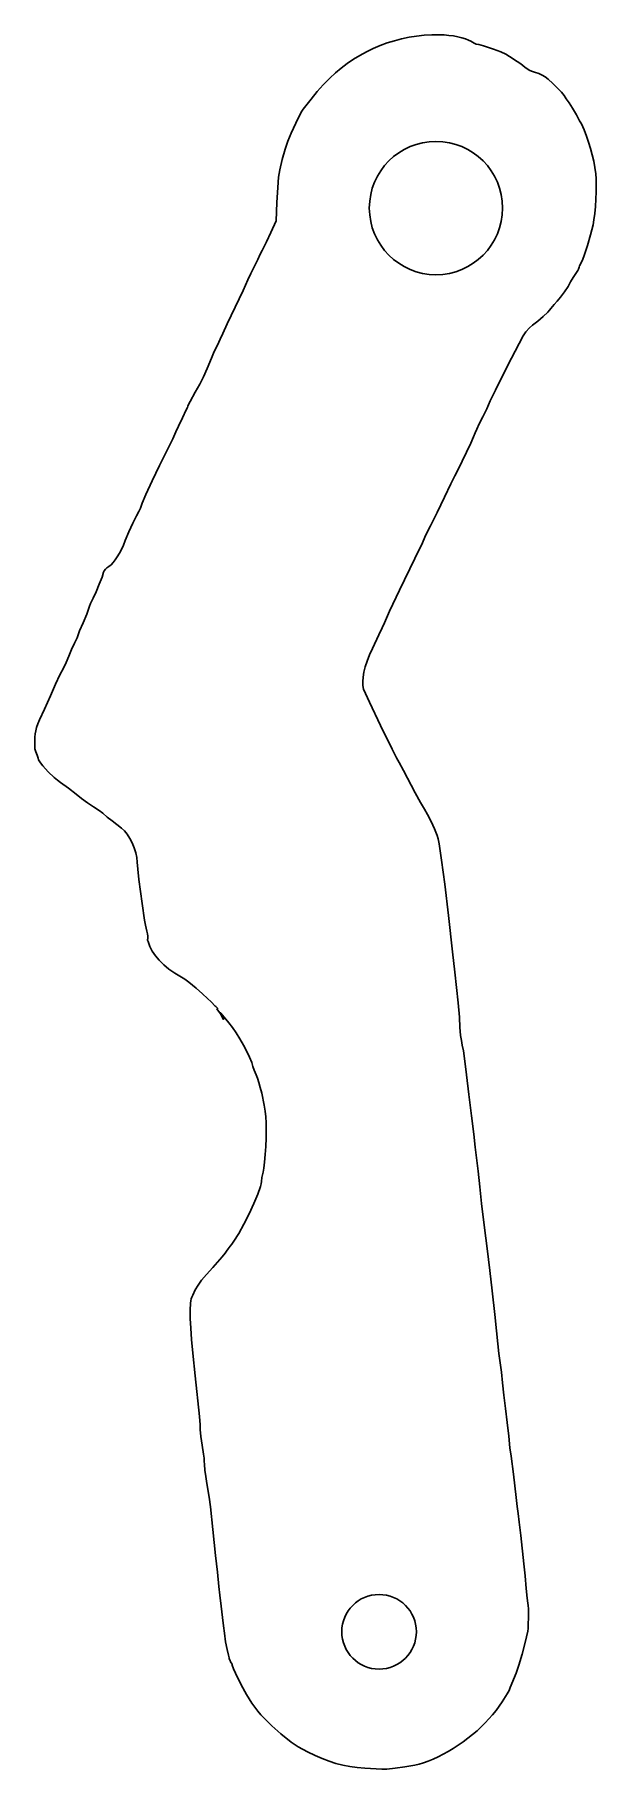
# Model space of a CAD drawing. Extents: x 18 to 30.8, y 5.5 to 45.
import ezdxf

# ---------------------------------------------------------------- set-up
doc = ezdxf.new("R2010")
doc.units = 0
doc.layers.add('Layer_1', color=7, linetype='CONTINUOUS')

msp = doc.modelspace()

# ---------------------------------------------------------------- linework, layer by layer
at = {"layer": 'Layer_1', "color": 1}
for points in [[(27.201552, 45.025217), (27.025998, 45.022395), (26.851715, 45.012235), (26.678983, 44.993608), (26.508095, 44.966797), (26.339335, 44.93166), (26.17299, 44.888452), (26.009352, 44.837229), (25.848702, 44.77816), (25.69133, 44.711329), (25.537524, 44.636879), (25.387571, 44.554894), (25.241755, 44.465486), (25.100367, 44.368824), (24.963693, 44.264967), (24.832019, 44.154053), (24.705635, 44.036197), (24.552865, 43.882358), (24.417632, 43.733994), (24.274264, 43.560342), (24.097079, 43.330642), (24.068439, 43.285345), (24.02825, 43.211798), (23.927489, 43.010094), (23.823335, 42.785671), (23.744329, 42.598642), (23.684586, 42.416157), (23.619697, 42.179937), (23.564201, 41.948007), (23.532634, 41.77842), (23.514262, 41.548239), (23.497385, 41.20517), (23.479887, 40.781865), (23.356387, 40.517225), (23.259243, 40.30649), (23.197637, 40.182114), (23.159065, 40.110373), (23.118247, 40.023336), (23.062638, 39.901811), (22.98597, 39.749976), (22.902934, 39.588488), (22.836025, 39.441309), (22.728092, 39.20094), (22.544998, 38.815086), (22.364686, 38.437021), (22.262775, 38.215364), (22.207279, 38.09065), (22.139275, 37.950781), (22.069727, 37.805323), (22.006997, 37.659725), (21.907511, 37.419469), (21.823863, 37.233174), (21.739177, 37.066155), (21.636581, 36.883614), (21.518397, 36.671383), (21.482383, 36.600122), (21.469034, 36.566114), (21.45893, 36.536622), (21.431809, 36.477242), (21.345579, 36.301559), (21.252801, 36.106854), (21.195625, 35.975253), (21.122383, 35.81862), (20.992795, 35.560754), (20.821565, 35.21568), (20.652382, 34.860617), (20.512292, 34.553531), (20.428356, 34.352476), (20.385656, 34.24255), (20.348967, 34.167225), (20.293401, 34.067092), (20.210992, 33.898013), (20.120404, 33.6982), (20.040301, 33.505781), (19.996751, 33.399834), (19.951771, 33.301508), (19.905681, 33.211592), (19.858807, 33.130848), (19.811467, 33.060039), (19.763986, 32.999954), (19.716682, 32.951299), (19.669884, 32.91492), (19.624269, 32.882154), (19.587168, 32.848316), (19.560554, 32.814731), (19.546415, 32.782614), (19.511134, 32.671588), (19.449418, 32.509706), (19.376664, 32.336562), (19.308264, 32.191669), (19.249365, 32.066984), (19.225573, 32.00783), (19.211265, 31.962392), (19.164246, 31.828449), (19.078959, 31.627225), (18.998396, 31.444655), (18.964326, 31.353836), (18.940901, 31.287401), (18.884942, 31.168614), (18.81481, 31.017427), (18.752662, 30.868809), (18.692216, 30.726851), (18.629193, 30.595364), (18.549713, 30.440057), (18.452795, 30.233781), (18.333537, 29.962368), (18.197023, 29.660531), (18.086894, 29.418046), (18.049161, 29.325054), (18.02108, 29.244056), (18.001211, 29.169888), (17.988116, 29.09747), (17.980383, 29.021665), (17.976545, 28.937308), (17.975981, 28.839095), (17.982613, 28.761145), (17.999377, 28.689715), (18.029335, 28.611003), (18.053521, 28.546261), (18.064613, 28.50517), (18.110494, 28.438311), (18.162925, 28.370409), (18.284029, 28.235224), (18.421096, 28.107124), (18.493486, 28.048083), (18.56731, 27.993614), (18.745443, 27.864441), (18.920082, 27.729087), (19.046678, 27.628644), (19.178284, 27.531052), (19.313082, 27.437636), (19.449251, 27.349808), (19.528917, 27.289695), (19.625637, 27.19992), (19.740307, 27.120531), (19.951974, 26.952948), (20.019563, 26.891959), (20.084528, 26.812683), (20.144983, 26.719155), (20.19904, 26.615325), (20.244813, 26.505174), (20.280413, 26.392736), (20.30395, 26.281964), (20.313546, 26.176865), (20.325004, 26.017889), (20.351561, 25.781415), (20.38777, 25.506728), (20.428212, 25.23317), (20.481129, 24.853892), (20.502437, 24.744051), (20.534049, 24.606947), (20.546241, 24.545112), (20.553183, 24.489712), (20.554877, 24.446617), (20.55149, 24.421781), (20.546297, 24.412468), (20.542798, 24.412468), (20.560295, 24.368356), (20.600385, 24.258628), (20.656499, 24.150566), (20.728443, 24.044591), (20.81602, 23.940959), (20.919036, 23.840036), (21.037296, 23.74219), (21.170604, 23.647702), (21.318768, 23.556968), (21.397242, 23.508228), (21.487045, 23.445772), (21.576493, 23.377164), (21.653904, 23.310023), (21.798748, 23.176278), (21.918487, 23.071912), (22.001045, 22.99416), (22.086042, 22.895523), (22.10354, 22.886774), (22.127755, 22.864479), (22.139777, 22.847828), (22.140342, 22.837386), (22.130323, 22.833999), (22.207838, 22.718203), (22.280268, 22.59586), (22.26277, 22.639971), (22.211171, 22.735052), (22.206599, 22.749163), (22.218622, 22.737027), (22.403872, 22.516555), (22.483233, 22.414193), (22.567725, 22.290213), (22.653207, 22.152263), (22.735546, 22.007991), (22.8106, 21.864989), (22.874232, 21.730905), (22.922303, 21.61336), (22.950678, 21.519972), (22.9778, 21.43539), (23.021236, 21.33475), (23.053164, 21.259001), (23.08595, 21.16124), (23.118544, 21.046149), (23.149887, 20.918359), (23.204616, 20.643334), (23.225895, 20.505412), (23.2417, 20.373416), (23.2498, 20.241308), (23.252057, 20.076942), (23.249235, 19.89282), (23.241954, 19.701417), (23.23075, 19.515178), (23.216272, 19.346607), (23.199113, 19.208121), (23.179865, 19.11225), (23.164935, 19.051149), (23.154042, 18.990725), (23.144559, 18.900583), (23.138096, 18.851956), (23.120937, 18.78617), (23.059396, 18.612773), (22.969516, 18.399977), (22.860875, 18.167257), (22.743044, 17.934141), (22.625603, 17.720189), (22.518122, 17.544872), (22.471109, 17.477816), (22.430178, 17.42775), (22.384351, 17.367975), (22.350846, 17.313083), (22.317924, 17.268323), (22.247394, 17.183148), (22.033346, 16.942638), (21.889971, 16.784001), (21.781561, 16.653372), (21.699818, 16.539495), (21.636454, 16.43115), (21.576939, 16.3151), (21.557437, 16.270481), (21.543411, 16.227865), (21.533843, 16.181976), (21.527747, 16.12762), (21.521793, 15.972539), (21.522639, 15.778116), (21.532715, 15.561539), (21.552781, 15.305732), (21.583543, 14.993595), (21.636457, 14.473225), (21.732051, 13.550415), (21.747996, 13.361072), (21.751129, 13.256141), (21.763829, 13.097504), (21.795204, 12.89453), (21.826954, 12.691669), (21.836352, 12.600821), (21.839315, 12.532919), (21.843887, 12.453106), (21.856672, 12.329888), (21.876202, 12.180282), (21.901037, 12.021419), (21.951168, 11.708689), (21.980426, 11.492253), (22.033346, 10.971919), (22.095065, 10.381003), (22.139179, 10.001724), (22.174457, 9.675447), (22.194861, 9.481335), (22.227373, 9.225613), (22.259871, 8.974379), (22.280248, 8.784697), (22.299241, 8.611695), (22.328595, 8.418853), (22.362445, 8.241335), (22.394915, 8.114419), (22.410634, 8.055491), (22.412328, 8.026197), (22.421077, 8.008699), (22.447888, 7.946949), (22.456637, 7.9382), (22.473231, 7.904672), (22.476251, 7.892536), (22.474276, 7.885199), (22.509991, 7.799318), (22.553665, 7.700033), (22.681573, 7.439795), (22.804239, 7.215175), (22.92869, 7.017535), (22.993779, 6.926095), (23.06195, 6.838154), (23.134083, 6.752641), (23.211051, 6.668426), (23.383017, 6.499629), (23.584879, 6.323099), (23.823665, 6.130143), (23.890941, 6.082927), (23.983431, 6.025523), (24.194081, 5.909671), (24.365938, 5.827008), (24.528828, 5.75665), (24.685995, 5.697638), (24.840678, 5.649011), (24.996115, 5.60981), (25.155548, 5.579104), (25.322214, 5.555962), (25.499359, 5.539311), (25.887415, 5.513064), (26.00476, 5.517862), (26.190203, 5.538464), (26.411663, 5.570581), (26.637054, 5.610008), (26.736153, 5.632868), (26.839952, 5.66363), (26.947634, 5.701956), (27.058386, 5.747337), (27.171396, 5.799238), (27.285846, 5.857206), (27.400922, 5.920734), (27.515809, 5.989286), (27.629694, 6.06241), (27.741762, 6.139569), (27.851196, 6.220285), (27.957188, 6.304049), (28.058915, 6.39038), (28.155567, 6.478744), (28.24633, 6.56866), (28.330387, 6.659649), (28.41167, 6.755322), (28.49026, 6.854241), (28.632952, 7.051627), (28.745629, 7.231628), (28.786703, 7.308816), (28.815462, 7.374038), (28.947756, 7.700343), (29.013698, 7.885509), (29.086669, 8.133018), (29.15633, 8.404516), (29.212342, 8.66162), (29.220668, 8.721931), (29.226679, 8.800897), (29.231675, 8.988405), (29.227018, 9.171285), (29.22095, 9.244465), (29.212342, 9.296648), (29.197272, 9.410469), (29.177065, 9.631815), (29.152568, 9.919089), (29.124182, 10.19626), (29.053607, 10.840037), (29.018933, 11.141874), (28.991896, 11.342731), (28.969544, 11.500917), (28.947785, 11.704343), (28.921115, 11.96743), (28.889441, 12.238222), (28.833118, 12.648037), (28.808197, 12.837098), (28.780229, 13.097843), (28.747364, 13.412718), (28.709657, 13.732843), (28.670665, 14.03674), (28.63911, 14.314926), (28.614387, 14.556988), (28.586221, 14.773537), (28.557223, 14.981967), (28.533319, 15.205713), (28.504783, 15.49976), (28.462763, 15.875962), (28.401013, 16.413963), (28.348319, 16.874397), (28.286374, 17.375257), (28.226978, 17.844169), (28.162902, 18.398312), (28.122892, 18.781542), (28.083513, 19.139146), (28.043898, 19.438245), (28.012958, 19.685951), (27.982771, 19.981579), (27.933597, 20.400312), (27.87111, 20.885762), (27.81893, 21.335201), (27.773458, 21.70717), (27.747014, 21.876842), (27.721953, 22.005479), (27.700391, 22.113147), (27.683683, 22.224512), (27.672874, 22.327777), (27.669036, 22.411174), (27.6558, 22.6457), (27.624927, 22.975618), (27.554372, 23.672368), (27.501455, 24.130979), (27.404455, 24.959979), (27.320695, 25.679109), (27.250097, 26.22329), (27.192735, 26.592211), (27.169028, 26.710886), (27.14868, 26.785618), (27.089092, 26.934857), (27.011966, 27.102525), (26.930446, 27.26167), (26.857681, 27.38534), (26.766523, 27.536132), (26.645986, 27.755729), (26.384123, 28.262289), (26.284375, 28.443645), (26.223265, 28.553402), (26.1223, 28.750223), (25.857482, 29.287857), (25.603262, 29.822301), (25.515547, 30.015143), (25.472985, 30.119368), (25.456334, 30.200084), (25.451988, 30.291721), (25.459806, 30.393801), (25.479618, 30.5059), (25.511283, 30.627537), (25.554646, 30.758319), (25.609556, 30.897765), (25.675855, 31.045424), (25.816966, 31.35409), (25.896328, 31.512812), (25.945268, 31.630019), (26.063911, 31.89209), (26.29018, 32.37469), (26.637161, 33.091507), (26.812477, 33.452497), (26.866466, 33.57659), (26.905707, 33.659733), (26.998772, 33.841174), (27.147088, 34.138297), (27.316272, 34.493812), (27.460632, 34.797286), (27.554383, 34.978868), (27.628241, 35.118511), (27.721995, 35.314035), (27.915994, 35.719701), (27.978295, 35.861546), (28.012994, 35.95784), (28.04994, 36.042422), (28.110022, 36.160673), (28.191376, 36.320722), (28.277577, 36.504646), (28.360489, 36.687356), (28.475153, 36.927443), (28.752484, 37.485961), (29.015052, 37.992578), (29.111267, 38.16781), (29.168352, 38.259701), (29.250457, 38.35069), (29.318266, 38.409646), (29.444617, 38.501763), (29.568611, 38.606157), (29.673262, 38.707108), (29.71303, 38.75136), (29.741594, 38.788868), (29.811935, 38.879828), (29.882713, 38.956423), (29.963082, 39.047073), (30.050667, 39.164872), (30.131447, 39.288683), (30.191397, 39.397424), (30.245507, 39.494508), (30.306041, 39.582618), (30.355004, 39.654867), (30.370724, 39.685572), (30.376622, 39.706175), (30.381674, 39.726777), (30.395079, 39.759486), (30.43833, 39.847173), (30.467514, 39.911237), (30.50109, 39.998388), (30.574858, 40.219706), (30.646505, 40.466425), (30.702916, 40.69384), (30.723236, 40.808563), (30.741101, 40.950013), (30.755946, 41.109186), (30.767178, 41.277136), (30.774234, 41.444974), (30.776491, 41.603696), (30.7735, 41.744355), (30.76461, 41.858006), (30.74381, 41.999061), (30.71635, 42.142035), (30.6827, 42.286194), (30.643339, 42.430663), (30.598742, 42.574653), (30.549379, 42.717373), (30.495731, 42.858004), (30.438271, 42.995729), (30.39425, 43.0662), (30.323629, 43.198562), (30.236854, 43.35068), (30.156063, 43.471979), (30.092108, 43.561754), (30.04139, 43.639562), (29.984438, 43.714097), (29.894852, 43.810899), (29.788141, 43.914644), (29.679813, 44.009951), (29.610741, 44.063601), (29.544075, 44.10489), (29.468104, 44.138418), (29.371129, 44.168701), (29.32141, 44.186198), (29.263027, 44.213292), (29.203577, 44.246735), (29.15064, 44.283452), (29.052571, 44.359539), (28.974248, 44.415758), (28.797857, 44.530368), (28.712984, 44.580999), (28.596398, 44.634254), (28.432816, 44.695073), (28.20696, 44.768508), (28.100811, 44.799242), (28.039405, 44.812506), (27.990484, 44.830568), (27.915932, 44.874115), (27.862468, 44.903269), (27.793188, 44.930644), (27.710884, 44.95548), (27.618343, 44.977493), (27.518352, 44.995838), (27.413695, 45.010231), (27.307162, 45.019826), (27.201543, 45.024342), (27.201317, 45.024342)], [(28.639753, 41.076646), (28.631907, 40.921395), (28.608906, 40.770632), (28.571489, 40.625147), (28.520432, 40.485644), (28.456495, 40.352915), (28.380442, 40.227721), (28.293032, 40.110853), (28.195036, 40.003016), (28.08721, 39.905028), (27.970322, 39.817624), (27.845134, 39.741565), (27.712408, 39.677642), (27.572905, 39.626588), (27.427394, 39.589165), (27.276637, 39.566305), (27.121392, 39.558403), (26.966145, 39.566305), (26.815381, 39.589165), (26.669865, 39.626588), (26.530362, 39.677642), (26.397633, 39.741565), (26.272442, 39.817624), (26.155552, 39.905028), (26.047726, 40.003016), (25.94973, 40.110853), (25.86232, 40.227721), (25.786266, 40.352915), (25.722329, 40.485644), (25.671269, 40.625147), (25.633855, 40.770632), (25.610854, 40.921395), (25.603008, 41.076646), (25.610854, 41.231896), (25.633855, 41.382659), (25.671269, 41.528173), (25.722329, 41.667676), (25.786266, 41.800405), (25.86232, 41.925598), (25.94973, 42.042495), (26.047726, 42.150332), (26.155552, 42.24832), (26.272442, 42.335724), (26.397633, 42.411783), (26.530362, 42.475706), (26.669865, 42.52676), (26.815381, 42.564183), (26.966145, 42.587325), (27.121392, 42.595227), (27.276637, 42.587325), (27.427394, 42.564183), (27.572905, 42.52676), (27.712408, 42.475706), (27.845134, 42.411783), (27.970322, 42.335724), (28.08721, 42.24832), (28.195036, 42.150332), (28.293032, 42.042495), (28.380442, 41.925598), (28.456495, 41.800405), (28.520432, 41.667676), (28.571489, 41.528173), (28.608906, 41.382659), (28.631907, 41.231896), (28.639753, 41.076646), (28.639753, 41.076646)], [(26.675185, 8.645477), (26.67081, 8.558581), (26.657941, 8.474168), (26.637, 8.392719), (26.608417, 8.314628), (26.572622, 8.240319), (26.530046, 8.170243), (26.481115, 8.104796), (26.426256, 8.044428), (26.365895, 7.989564), (26.300459, 7.940655), (26.230377, 7.898068), (26.156076, 7.862282), (26.077983, 7.833693), (25.996522, 7.812809), (25.912126, 7.799826), (25.825219, 7.795593), (25.738311, 7.799826), (25.653915, 7.812809), (25.572458, 7.833693), (25.494364, 7.862282), (25.42006, 7.898068), (25.349979, 7.940655), (25.284543, 7.989564), (25.224181, 8.044428), (25.169323, 8.104796), (25.120391, 8.170243), (25.077815, 8.240319), (25.042021, 8.314628), (25.013437, 8.392719), (24.992497, 8.474168), (24.979627, 8.558581), (24.975253, 8.645477), (24.979627, 8.732373), (24.992497, 8.816786), (25.013437, 8.898235), (25.042021, 8.976326), (25.077815, 9.050635), (25.120391, 9.120711), (25.169323, 9.186158), (25.224181, 9.246526), (25.284543, 9.30139), (25.349979, 9.350299), (25.42006, 9.392886), (25.494364, 9.428672), (25.572458, 9.457261), (25.653915, 9.478145), (25.738311, 9.491128), (25.825219, 9.495361), (25.912126, 9.491128), (25.996522, 9.478145), (26.077983, 9.457261), (26.156076, 9.428672), (26.230377, 9.392886), (26.300459, 9.350299), (26.365895, 9.30139), (26.426256, 9.246526), (26.481115, 9.186158), (26.530046, 9.120711), (26.572622, 9.050635), (26.608417, 8.976326), (26.637, 8.898235), (26.657941, 8.816786), (26.67081, 8.732373), (26.675185, 8.645477), (26.675185, 8.645477)]]:
    msp.add_lwpolyline(points, dxfattribs=at)

doc.saveas('drawing.dxf')
